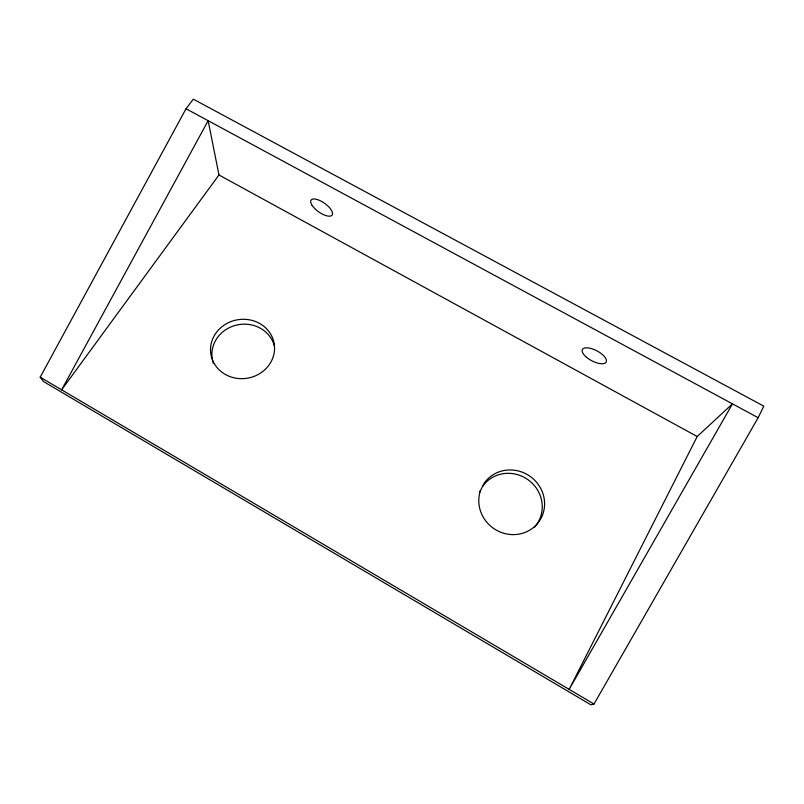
<?xml version="1.0" encoding="UTF-8"?>
<svg xmlns="http://www.w3.org/2000/svg" width="804" height="804" viewBox="0 0 804 804"><rect width="100%" height="100%" fill="white"/><g stroke="black" fill="none" stroke-linecap="round" stroke-linejoin="round"><path stroke-width="1.21" d="M758.152 417.718L763.8 406.161L193.322 99.173L186.025 108.741L40.2 377.176L43.506 381.548L590.92 704.827L593.995 704.033L758.152 417.718L186.025 108.741M697.199 436.512L569.162 689.37L732.474 403.839L697.199 436.512L218.969 174.981L208.146 120.69L61.627 389.829L218.969 174.981M479.415 492.601L484.34 483.033A33.446 31.788 34.9 0 1 539.846 486.872A33.446 31.788 34.9 0 1 515.233 534.559A33.446 31.788 34.9 0 1 480.551 490.38M40.2 377.176L593.995 704.033M482.681 486.269A33.064 31.456 35.2 0 1 529.585 480.913A33.064 31.456 35.2 0 1 534.107 527.595M213.492 363.549A31.748 29.346 -9.7 0 1 212.568 360.373M212.346 359.308A31.748 29.346 -9.7 0 1 237.361 324.896A31.748 29.346 -9.7 0 1 274.455 346.273M225.512 374.543A32.1 29.627 -9.6 0 0 274.546 349.288A32.1 29.627 -9.6 0 0 227.542 323.107A32.1 29.627 -9.6 0 0 225.512 374.543M312.163 205.442A12.924 5.196 35.5 0 0 331.127 215.864A12.924 5.196 35.5 0 0 321.55 201.402A12.924 5.196 35.5 0 0 312.163 205.442M585.724 356.604A13.427 5.588 27.8 0 0 606.035 362.242A13.427 5.588 27.8 0 0 591.081 348.494A13.427 5.588 27.8 0 0 585.724 356.604"/></g></svg>
